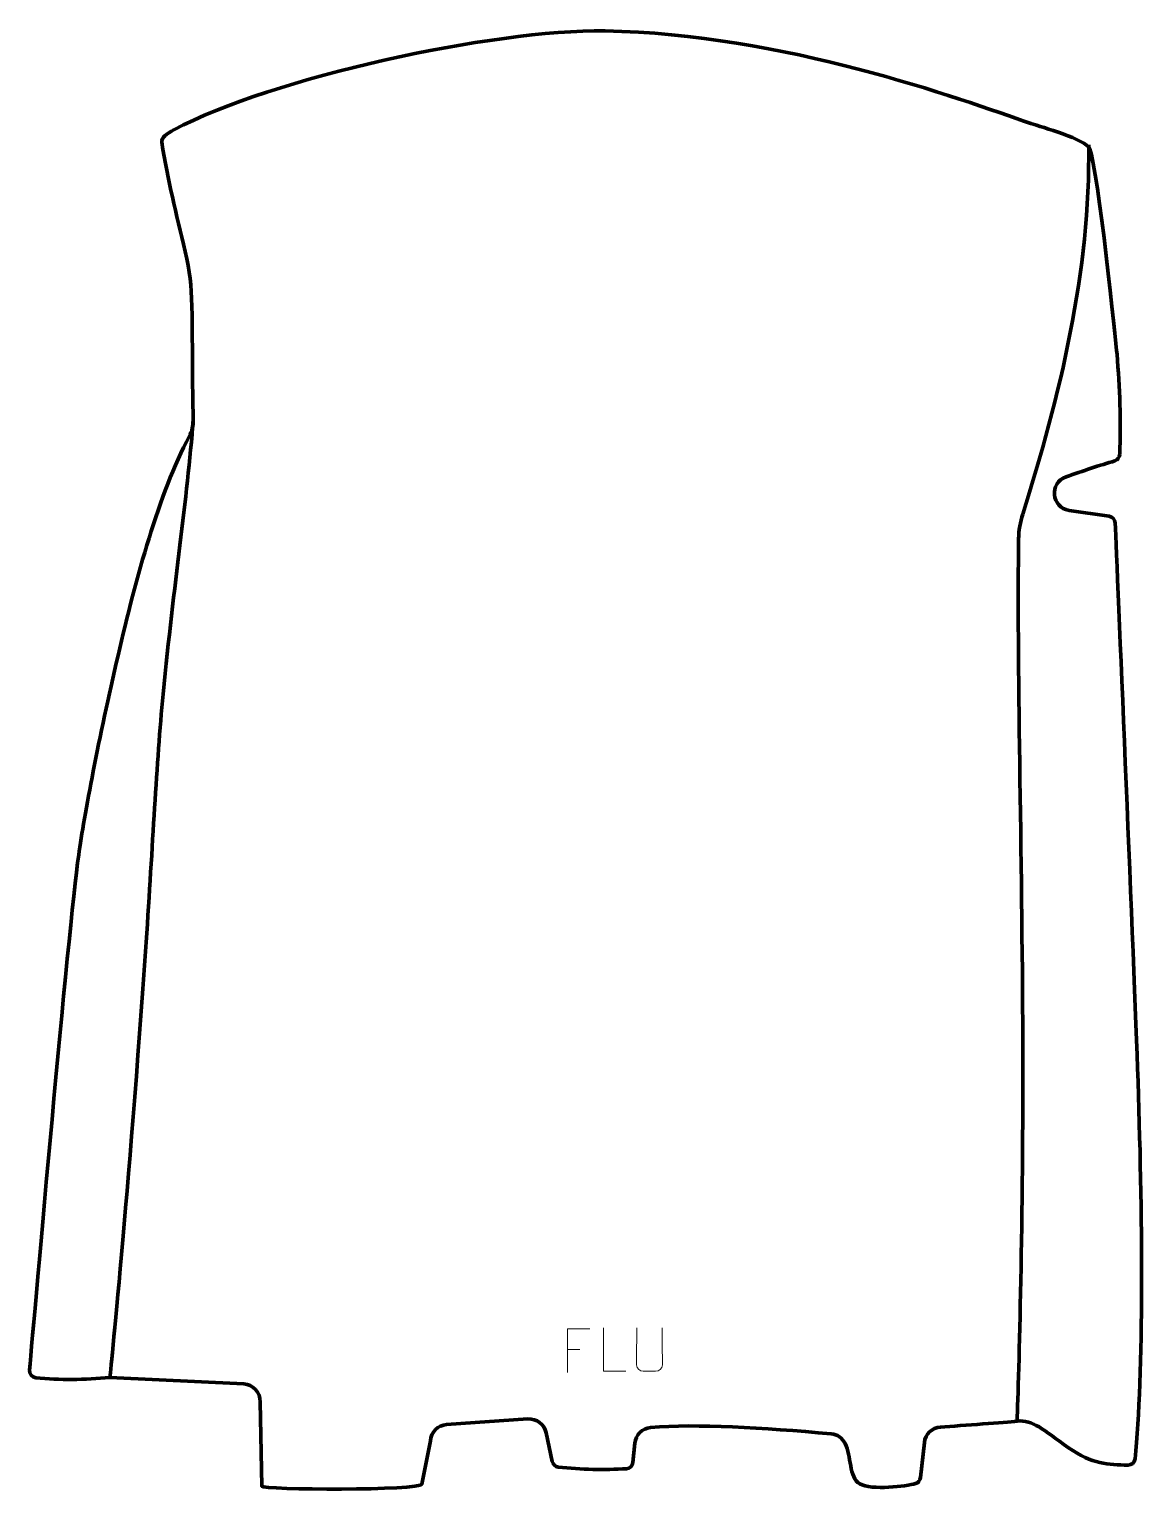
# Model space of a CAD drawing. Header units: millimetres. Extents: x -343 to 298, y -436 to 405.
import ezdxf

# ---------------------------------------------------------------- set-up
doc = ezdxf.new("R2010")
doc.units = ezdxf.units.MM
doc.header["$MEASUREMENT"] = 0
for name, color, linetype in [('layer 1', 7, 'Continuous'), ('layer 2', 7, 'Continuous'), ('layer 3', 7, 'Continuous')]:
    doc.layers.add(name, color=color, linetype=linetype)

msp = doc.modelspace()

# ---------------------------------------------------------------- linework, layer by layer
at = {"layer": 'layer 1', "color": 250, "lineweight": 9}
for points, knots in [([(-20.5372, -343.2567), (-20.5372, -343.2567), (-33.4112, -343.2567), (-33.4112, -343.2567), (-33.4112, -343.2567), (-33.4112, -343.2567), (-33.4112, -368.2103), (-33.4112, -368.2103)], [0, 0, 0, 0, 0.33333333, 0.33333333, 0.33333333, 0.33333333, 1, 1, 1, 1]), ([(0.2314, -367.6132), (0.2314, -367.6132), (-12.7177, -367.6132), (-12.7177, -367.6132), (-12.7177, -367.6132), (-12.7177, -367.6132), (-12.7177, -342.6596), (-12.7177, -342.6596)], [0, 0, 0, 0, 0.33333333, 0.33333333, 0.33333333, 0.33333333, 1, 1, 1, 1]), ([(21.0841, -342.6554), (21.0837, -348.1949), (21.1795, -358.3967), (21.1799, -363.9371), (21.1799, -363.9371), (21.0401, -366.1766), (19.3629, -367.6028), (17.2152, -367.6133), (17.2152, -367.6133), (14.8833, -367.6129), (12.5514, -367.6129), (10.2199, -367.6133), (10.2199, -367.6133), (8.2949, -367.7148), (6.3228, -365.8983), (6.334, -363.9538), (6.334, -363.9538), (6.3343, -358.3919), (6.4297, -348.2165), (6.4293, -342.6554)], [0, 0, 0, 0, 0.16666667, 0.16666667, 0.16666667, 0.16666667, 0.33333333, 0.33333333, 0.33333333, 0.33333333, 0.5, 0.5, 0.5, 0.5, 0.66666667, 0.66666667, 0.66666667, 0.66666667, 1, 1, 1, 1])]:
    msp.add_open_spline(points, degree=3, knots=knots, dxfattribs=at)
msp.add_open_spline([(-33.4112, -355.1364), (-33.4112, -355.1364), (-26.2431, -355.1364), (-26.2431, -355.1364)], degree=3, dxfattribs=at)
at = {"layer": 'layer 2', "color": 230, "lineweight": 200}
msp.add_open_spline([(284.4287, 159.8647), (284.3526, 158.1571), (283.2081, 156.6853), (281.5689, 156.2006), (281.5689, 156.2006), (273.147, 153.7105), (263.1321, 150.367), (253.5279, 147.0179), (253.5279, 147.0179), (243.695, 143.5887), (245.0073, 129.2849), (255.299, 127.6942), (255.299, 127.6942), (255.299, 127.6942), (278.3656, 124.289), (278.3656, 124.289), (278.3656, 124.289), (280.2638, 124.009), (281.6956, 122.4229), (281.7781, 120.5061), (281.7781, 120.5061), (283.0045, 91.9648), (291.8344, -113.9668), (294.6818, -193.269), (294.6818, -193.269), (297.6658, -276.38), (298.2625, -370.5028), (293.2372, -417.9788), (293.2372, -417.9788), (293.0191, -420.0386), (291.26, -421.5864), (289.1895, -421.55), (289.1895, -421.55), (277.7297, -421.3487), (268.6434, -421.1169), (255.0006, -411.5729), (255.0006, -411.5729), (239.9473, -401.0411), (234.5562, -395.3351), (225.2964, -396.2855), (225.2964, -396.2855), (218.6022, -396.9724), (194.2089, -398.7488), (181.2056, -399.6803), (181.2056, -399.6803), (176.3982, -400.0244), (172.5208, -403.7487), (171.9826, -408.5388), (171.9826, -408.5388), (171.9826, -408.5388), (169.7084, -428.7915), (169.7084, -428.7915), (169.7084, -428.7915), (169.5292, -430.391), (168.4092, -431.7241), (166.8661, -432.1819), (166.8661, -432.1819), (161.7282, -433.7046), (141.534, -436.2657), (134.7561, -432.326), (134.7561, -432.326), (128.4835, -428.6801), (129.9643, -416.1811), (126.3728, -409.0494), (126.3728, -409.0494), (124.8158, -405.9575), (121.7729, -403.8878), (118.3245, -403.583), (118.3245, -403.583), (78.535, -400.0657), (41.219, -397.66), (14.3962, -399.9709), (14.3962, -399.9709), (9.6046, -400.3836), (5.8009, -404.1782), (5.3362, -408.9648), (5.3362, -408.9648), (5.3362, -408.9648), (4.2637, -420.0119), (4.2637, -420.0119), (4.2637, -420.0119), (4.0746, -421.9601), (2.5043, -423.4886), (0.5516, -423.6193), (0.5516, -423.6193), (-12.279, -424.4792), (-25.381, -424.1097), (-38.7178, -422.6757), (-38.7178, -422.6757), (-40.4417, -422.4901), (-41.8534, -421.2206), (-42.2128, -419.5242), (-42.2128, -419.5242), (-42.2128, -419.5242), (-45.7252, -402.9353), (-45.7252, -402.9353), (-45.7252, -402.9353), (-46.757, -398.062), (-51.2187, -394.6909), (-56.1888, -395.0297), (-56.1888, -395.0297), (-56.1888, -395.0297), (-103.0126, -398.2232), (-103.0126, -398.2232), (-103.0126, -398.2232), (-108.0434, -398.5663), (-112.0312, -402.6011), (-112.3164, -407.6354), (-112.3164, -407.6354), (-112.3164, -407.6354), (-117.2407, -432.5079), (-117.2407, -432.5079), (-117.2407, -432.5079), (-117.4569, -436.3329), (-209.4456, -435.9199), (-209.3883, -433.6768), (-209.3883, -433.6768), (-209.3883, -433.6768), (-210.261, -385.1501), (-210.261, -385.1501), (-210.261, -385.1501), (-210.1214, -379.7225), (-214.3383, -375.1751), (-219.761, -374.9055), (-219.761, -374.9055), (-219.761, -374.9055), (-296.756, -371.0775), (-296.756, -371.0775), (-296.756, -371.0775), (-311.3827, -372.6191), (-325.6231, -372.6722), (-339.4712, -371.2629), (-339.4712, -371.2629), (-341.6432, -371.0419), (-343.2303, -369.111), (-343.0403, -366.9363), (-343.0403, -366.9363), (-340.2288, -334.8018), (-320.7676, -113.2925), (-314.7601, -70.5569), (-314.7601, -70.5569), (-311.5277, -47.561), (-303.1121, -3.0203), (-292.13, 44.1369), (-292.13, 44.1369), (-281.5823, 89.4289), (-268.6551, 137.1338), (-251.1714, 170.1977), (-251.1714, 170.1977), (-249.5756, 173.2153), (-248.7566, 176.5829), (-248.8224, 179.9956), (-248.8224, 179.9956), (-250.1304, 248.1087), (-248.0538, 252.9521), (-253.5351, 276.7254), (-253.5351, 276.7254), (-258.6598, 298.8301), (-263.4352, 317.0827), (-266.9134, 339.5331), (-266.9134, 339.5331), (-267.3072, 342.0749), (-263.968, 344.5384), (-259.9662, 346.6549), (-259.9662, 346.6549), (-203.305, 376.6225), (-76.5455, 404.5182), (-11.7939, 403.5135), (-11.7939, 403.5135), (90.5551, 401.9253), (192.4917, 364.4256), (233.2739, 350.3085), (233.2739, 350.3085), (239.5277, 348.1437), (265.0223, 341.2026), (267.1467, 335.7318), (267.1467, 335.7318), (271.9578, 323.3427), (282.3548, 223.5079), (282.8601, 217.4856), (282.8601, 217.4856), (284.4395, 198.3295), (285.2499, 179.0793), (284.4287, 159.8647)], degree=3, knots=[0, 0, 0, 0, 0.0212766, 0.0212766, 0.0212766, 0.0212766, 0.04255319, 0.04255319, 0.04255319, 0.04255319, 0.06382979, 0.06382979, 0.06382979, 0.06382979, 0.08510638, 0.08510638, 0.08510638, 0.08510638, 0.10638298, 0.10638298, 0.10638298, 0.10638298, 0.12765957, 0.12765957, 0.12765957, 0.12765957, 0.14893617, 0.14893617, 0.14893617, 0.14893617, 0.17021277, 0.17021277, 0.17021277, 0.17021277, 0.19148936, 0.19148936, 0.19148936, 0.19148936, 0.21276596, 0.21276596, 0.21276596, 0.21276596, 0.23404255, 0.23404255, 0.23404255, 0.23404255, 0.25531915, 0.25531915, 0.25531915, 0.25531915, 0.27659574, 0.27659574, 0.27659574, 0.27659574, 0.29787234, 0.29787234, 0.29787234, 0.29787234, 0.31914894, 0.31914894, 0.31914894, 0.31914894, 0.34042553, 0.34042553, 0.34042553, 0.34042553, 0.36170213, 0.36170213, 0.36170213, 0.36170213, 0.38297872, 0.38297872, 0.38297872, 0.38297872, 0.40425532, 0.40425532, 0.40425532, 0.40425532, 0.42553191, 0.42553191, 0.42553191, 0.42553191, 0.44680851, 0.44680851, 0.44680851, 0.44680851, 0.46808511, 0.46808511, 0.46808511, 0.46808511, 0.4893617, 0.4893617, 0.4893617, 0.4893617, 0.5106383, 0.5106383, 0.5106383, 0.5106383, 0.53191489, 0.53191489, 0.53191489, 0.53191489, 0.55319149, 0.55319149, 0.55319149, 0.55319149, 0.57446809, 0.57446809, 0.57446809, 0.57446809, 0.59574468, 0.59574468, 0.59574468, 0.59574468, 0.61702128, 0.61702128, 0.61702128, 0.61702128, 0.63829787, 0.63829787, 0.63829787, 0.63829787, 0.65957447, 0.65957447, 0.65957447, 0.65957447, 0.68085106, 0.68085106, 0.68085106, 0.68085106, 0.70212766, 0.70212766, 0.70212766, 0.70212766, 0.72340426, 0.72340426, 0.72340426, 0.72340426, 0.74468085, 0.74468085, 0.74468085, 0.74468085, 0.76595745, 0.76595745, 0.76595745, 0.76595745, 0.78723404, 0.78723404, 0.78723404, 0.78723404, 0.80851064, 0.80851064, 0.80851064, 0.80851064, 0.82978723, 0.82978723, 0.82978723, 0.82978723, 0.85106383, 0.85106383, 0.85106383, 0.85106383, 0.87234043, 0.87234043, 0.87234043, 0.87234043, 0.89361702, 0.89361702, 0.89361702, 0.89361702, 0.91489362, 0.91489362, 0.91489362, 0.91489362, 0.93617021, 0.93617021, 0.93617021, 0.93617021, 0.95744681, 0.95744681, 0.95744681, 0.95744681, 1, 1, 1, 1], dxfattribs=at)
at = {"layer": 'layer 3', "color": 142, "lineweight": 200}
for points, knots in [([(225.2964, -396.2854), (226.3471, -370.4392), (228.9689, -279.0486), (228.6172, -177.303), (228.6172, -177.303), (228.2508, -71.216), (225.1336, 46.0981), (226.2388, 111.3174), (226.2388, 111.3174), (226.321, 116.1573), (227.112, 120.9557), (228.5754, 125.5702), (228.5754, 125.5702), (249.9358, 192.9338), (267.6149, 265.7986), (266.5531, 338.0203)], [0, 0, 0, 0, 0.2, 0.2, 0.2, 0.2, 0.4, 0.4, 0.4, 0.4, 0.6, 0.6, 0.6, 0.6, 1, 1, 1, 1]), ([(-248.8223, 179.9957), (-252.3472, 133.7414), (-260.0131, 85.8648), (-266.1714, 21.9863), (-266.1714, 21.9863), (-270.0374, -18.1144), (-272.0994, -64.597), (-275.9406, -120.7054), (-275.9406, -120.7054), (-285.9006, -266.1926), (-296.7563, -371.0777), (-296.7563, -371.0777)], [0, 0, 0, 0, 0.25, 0.25, 0.25, 0.25, 0.5, 0.5, 0.5, 0.5, 1, 1, 1, 1])]:
    msp.add_open_spline(points, degree=3, knots=knots, dxfattribs=at)

doc.saveas('drawing.dxf')
